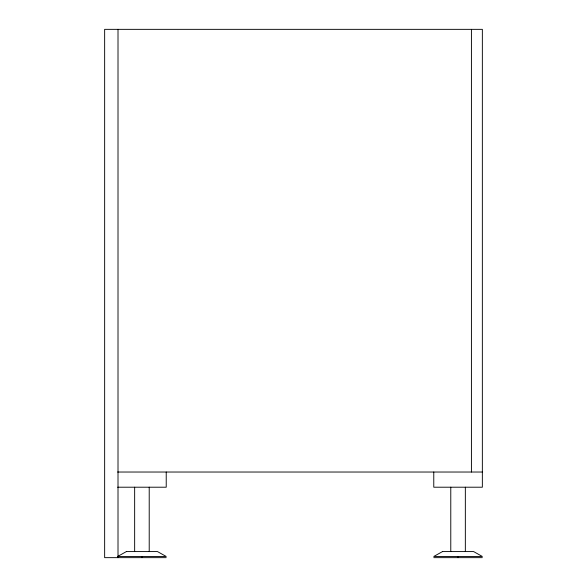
<?xml version="1.0" encoding="UTF-8"?>
<svg xmlns="http://www.w3.org/2000/svg" width="587" height="587" viewBox="0 0 587 587"><rect width="100%" height="100%" fill="white"/><g stroke="black" fill="none" stroke-linecap="round" stroke-linejoin="round"><path stroke-width="0.88" d="M117.642 472.029L482.353 472.029M117.642 487.21L166.224 487.21L166.224 472.029M166.224 557.65L104.647 557.65L104.647 29.35L482.353 29.35L482.353 487.21L433.771 487.21L433.771 472.029M433.771 557.65L482.353 557.65M471.42 29.35L471.42 472.029M465.344 487.21L465.344 551.575M458.065 556.476L458.065 557.65M450.779 487.21L450.779 551.575M149.215 487.21L149.215 551.575M141.929 556.476L141.929 557.65M134.65 487.21L134.65 551.575M118.009 29.35L118.009 557.65M126.388 551.575L117.642 556.476L166.224 556.476L157.477 551.575L126.388 551.575M442.517 551.575L433.771 556.476L482.353 556.476L473.606 551.575L442.517 551.575"/></g></svg>
